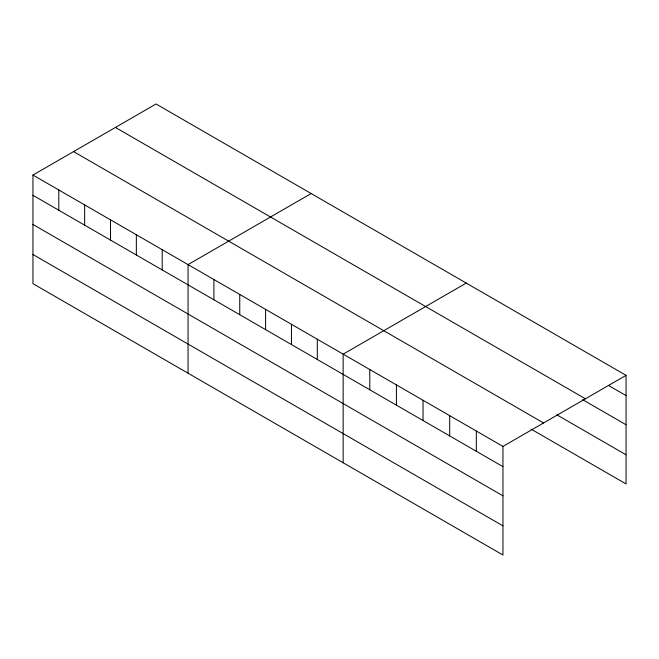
<?xml version="1.0" encoding="UTF-8"?>
<svg xmlns="http://www.w3.org/2000/svg" width="659" height="659" viewBox="0 0 659 659"><rect width="100%" height="100%" fill="white"/><g stroke="black" fill="none" stroke-linecap="round" stroke-linejoin="round"><path stroke-width="0.99" d="M502.957 495.823L502.957 446.415L32.95 175.055L32.95 283.658L502.957 555.01L502.957 495.823L32.95 224.464M531.055 429.1L626.05 483.945L626.05 375.342L156.043 103.99L32.95 175.055M311.147 193.54L188.054 264.605L188.054 373.2M466.251 283.082L343.15 354.155L343.15 462.75M502.957 446.415L626.05 375.342M608.298 385.342L626.05 395.598M115.424 127.442L585.431 398.794M582.548 399.634L626.05 424.75M556.806 414.808L626.05 454.784M73.569 151.603L543.576 422.963M32.95 195.311L502.957 466.663M32.95 254.506L502.957 525.857M476.317 431.035L476.317 451.291M449.685 415.656L449.685 435.912M423.053 400.285L423.053 420.533M396.421 384.905L396.421 405.161M369.79 369.526L369.79 389.782M317.3 339.228L317.3 359.484M291.451 324.302L291.451 344.558M265.602 309.376L265.602 329.632M239.752 294.458L239.752 314.705M213.903 279.531L213.903 299.779M162.205 249.679L162.205 269.935M136.347 234.761L136.347 255.008M110.498 219.834L110.498 240.082M84.649 204.908L84.649 225.164M58.799 189.981L58.799 210.237"/></g></svg>
